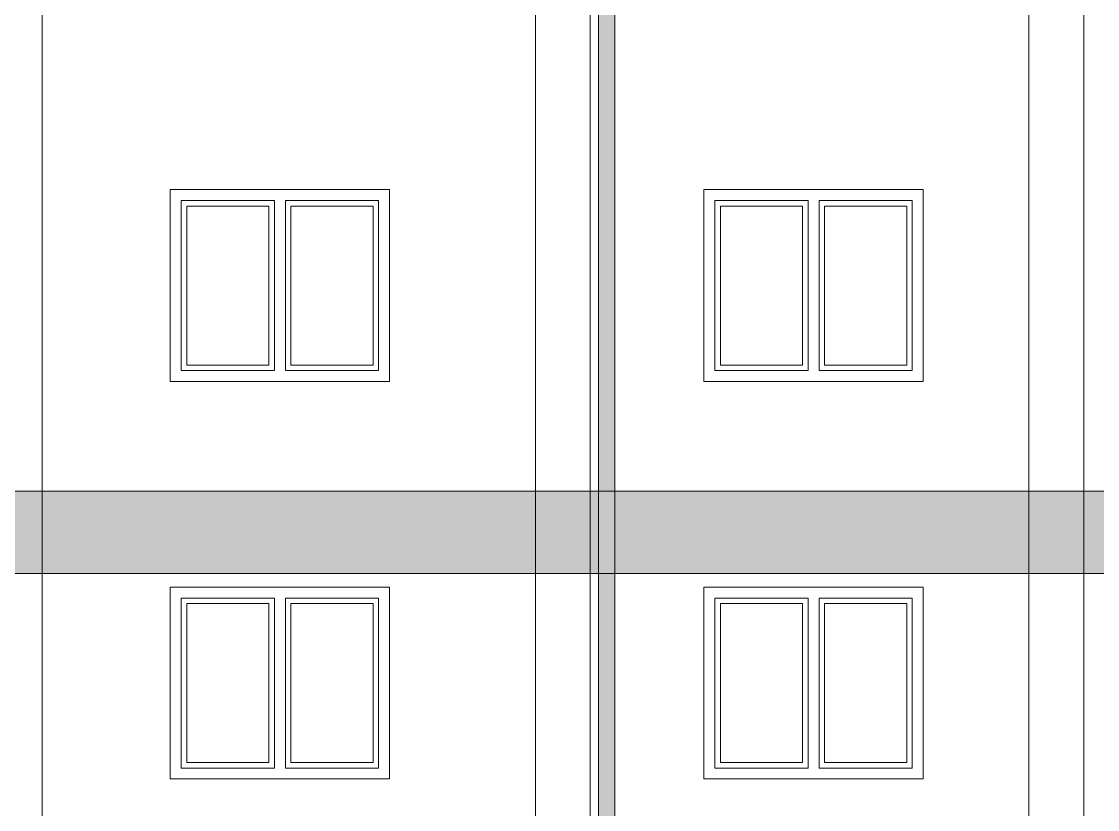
# Model space of a CAD drawing. Header units: feet. Extents: x 2791058 to 2855058, y -67651 to -18651.
# Drawn here: x 2810637 to 2814562, y -50513 to -47638 of the extents above; entities that cross this region are included whole.
import ezdxf

# ---------------------------------------------------------------- set-up
doc = ezdxf.new("R2010")
doc.units = ezdxf.units.FT
doc.header["$MEASUREMENT"] = 0
doc.linetypes.add('Hidden Line', pattern=[195.611112, 141.111112, -54.5])
doc.layers.add('Exterior walls', color=7, linetype='Continuous')
for name, color, linetype, lineweight in [('Exterior walls_Pen_No__1', 7, 'Continuous', 0), ('Exterior walls_Pen_No__80', 3, 'Continuous', 0), ('Lines_Pen_No__20', 1, 'Continuous', 0), ('Shell - Roof_Pen_No__21', 7, 'Continuous', 0)]:
    doc.layers.add(name, color=color, linetype=linetype, lineweight=lineweight)

# ---------------------------------------------------------------- blocks, each defined once
blk = doc.blocks.new('Wall_14', base_point=(2812741.6, -46651.5))
at = {"layer": 'Exterior walls', "linetype": 'Continuous', "lineweight": 0}
blk.add_hatch(color=255, dxfattribs=at).paths.add_polyline_path([(2812741.6, -46651.5), (2812741.6, -54276.9), (2812801.6, -54276.9), (2812801.6, -46651.5)])
at = {"layer": 'Exterior walls_Pen_No__1', "color": 7, "linetype": 'Continuous', "lineweight": 0, "flags": 128}
for points in [[(2812741.6, -46651.5), (2812741.6, -54276.9)], [(2812801.6, -54276.9), (2812801.6, -46651.5)]]:
    blk.add_lwpolyline(points, dxfattribs=at)

msp = doc.modelspace()

# ---------------------------------------------------------------- hatches: boundary and pattern name
at = {"layer": 'Exterior walls_Pen_No__80', "linetype": 'Continuous', "lineweight": 0, "true_color": 0x7fff7f}
msp.add_hatch(color=91, dxfattribs=at).paths.add_polyline_path([(2818311.6, -49351.8), (2802711.6, -49351.8), (2802711.6, -49651.8), (2818311.6, -49651.8)])

# ---------------------------------------------------------------- linework, layer by layer
at = {"layer": 'Exterior walls_Pen_No__1', "color": 7, "linetype": 'Continuous', "lineweight": 0, "flags": 128}
msp.add_lwpolyline([(2818311.6, -49351.8), (2802711.6, -49351.8), (2802711.6, -49651.8), (2818311.6, -49651.8)], close=True, dxfattribs=at)
at = {"layer": 'Lines_Pen_No__20', "color": 1, "linetype": 'Hidden Line', "lineweight": 0}
for p, q in [((2811979.2, -48251.5), (2811179.2, -48251.5)), ((2811179.2, -48321.5), (2811179.2, -48251.5)), ((2811979.2, -48321.5), (2811979.2, -48251.5)), ((2813926, -48251.5), (2813126, -48251.5)), ((2813126, -48321.5), (2813126, -48251.5)), ((2813926, -48321.5), (2813926, -48251.5)), ((2811979.2, -49701.5), (2811179.2, -49701.5)), ((2811179.2, -49771.5), (2811179.2, -49701.5)), ((2811979.2, -49771.5), (2811979.2, -49701.5)), ((2813926, -49701.5), (2813126, -49701.5)), ((2813126, -49771.5), (2813126, -49701.5)), ((2813926, -49771.5), (2813926, -49701.5))]:
    msp.add_line(p, q, dxfattribs=at)
at = {"layer": 'Lines_Pen_No__20', "color": 1, "linetype": 'Continuous', "lineweight": 0}
for p, q in [((2811539.2, -48891.5), (2811539.2, -48311.5)), ((2811559.2, -48911.5), (2811559.2, -48291.5)), ((2811599.2, -48911.5), (2811599.2, -48291.5)), ((2811619.2, -48891.5), (2811619.2, -48311.5)), ((2813486, -48891.5), (2813486, -48311.5)), ((2813506, -48911.5), (2813506, -48291.5)), ((2813546, -48911.5), (2813546, -48291.5)), ((2813566, -48891.5), (2813566, -48311.5)), ((2811539.2, -50341.5), (2811539.2, -49761.5)), ((2811559.2, -50361.5), (2811559.2, -49741.5)), ((2811599.2, -50361.5), (2811599.2, -49741.5)), ((2811619.2, -50341.5), (2811619.2, -49761.5)), ((2813486, -50341.5), (2813486, -49761.5)), ((2813506, -50361.5), (2813506, -49741.5)), ((2813546, -50361.5), (2813546, -49741.5)), ((2813566, -50341.5), (2813566, -49761.5))]:
    msp.add_line(p, q, dxfattribs=at)
for points in [[(2811179.2, -48951.5), (2811979.2, -48951.5), (2811979.2, -48251.5), (2811179.2, -48251.5)], [(2813126, -48951.5), (2813926, -48951.5), (2813926, -48251.5), (2813126, -48251.5)], [(2811179.2, -50401.5), (2811979.2, -50401.5), (2811979.2, -49701.5), (2811179.2, -49701.5)], [(2813126, -50401.5), (2813926, -50401.5), (2813926, -49701.5), (2813126, -49701.5)]]:
    msp.add_lwpolyline(points, close=True, dxfattribs=at)
for points in [[(2811559.2, -48291.5), (2811219.2, -48291.5), (2811219.2, -48911.5), (2811559.2, -48911.5)], [(2811539.2, -48311.5), (2811239.2, -48311.5), (2811239.2, -48891.5), (2811539.2, -48891.5)], [(2811599.2, -48911.5), (2811939.2, -48911.5), (2811939.2, -48291.5), (2811599.2, -48291.5)], [(2811619.2, -48891.5), (2811919.2, -48891.5), (2811919.2, -48311.5), (2811619.2, -48311.5)], [(2813506, -48291.5), (2813166, -48291.5), (2813166, -48911.5), (2813506, -48911.5)], [(2813486, -48311.5), (2813186, -48311.5), (2813186, -48891.5), (2813486, -48891.5)], [(2813546, -48911.5), (2813886, -48911.5), (2813886, -48291.5), (2813546, -48291.5)], [(2813566, -48891.5), (2813866, -48891.5), (2813866, -48311.5), (2813566, -48311.5)], [(2811559.2, -49741.5), (2811219.2, -49741.5), (2811219.2, -50361.5), (2811559.2, -50361.5)], [(2811539.2, -49761.5), (2811239.2, -49761.5), (2811239.2, -50341.5), (2811539.2, -50341.5)], [(2811599.2, -50361.5), (2811939.2, -50361.5), (2811939.2, -49741.5), (2811599.2, -49741.5)], [(2811619.2, -50341.5), (2811919.2, -50341.5), (2811919.2, -49761.5), (2811619.2, -49761.5)], [(2813506, -49741.5), (2813166, -49741.5), (2813166, -50361.5), (2813506, -50361.5)], [(2813486, -49761.5), (2813186, -49761.5), (2813186, -50341.5), (2813486, -50341.5)], [(2813546, -50361.5), (2813886, -50361.5), (2813886, -49741.5), (2813546, -49741.5)], [(2813566, -50341.5), (2813866, -50341.5), (2813866, -49761.5), (2813566, -49761.5)]]:
    msp.add_lwpolyline(points, dxfattribs=at)
at = {"layer": 'Shell - Roof_Pen_No__21', "color": 7, "linetype": 'Continuous', "lineweight": 0}
for p, q in [((2810711.6, -46651.5), (2810711.6, -54312.8)), ((2812511.6, -46651.5), (2812511.6, -53851.5)), ((2812711.6, -46651.5), (2812711.6, -53851.5)), ((2814311.6, -46651.5), (2814311.6, -53276.5)), ((2814511.6, -46651.5), (2814511.6, -53276.5)), ((2811979.2, -48251.5), (2811179.2, -48251.5)), ((2811179.2, -48251.5), (2811179.2, -48951.5)), ((2811979.2, -48951.5), (2811979.2, -48251.5)), ((2813926, -48251.5), (2813126, -48251.5)), ((2813126, -48251.5), (2813126, -48951.5)), ((2813926, -48951.5), (2813926, -48251.5)), ((2811179.2, -48951.5), (2811979.2, -48951.5)), ((2813126, -48951.5), (2813926, -48951.5)), ((2811979.2, -49701.5), (2811179.2, -49701.5)), ((2811179.2, -49701.5), (2811179.2, -50401.5)), ((2811979.2, -50401.5), (2811979.2, -49701.5)), ((2813926, -49701.5), (2813126, -49701.5)), ((2813126, -49701.5), (2813126, -50401.5)), ((2813926, -50401.5), (2813926, -49701.5)), ((2811179.2, -50401.5), (2811979.2, -50401.5)), ((2813126, -50401.5), (2813926, -50401.5))]:
    msp.add_line(p, q, dxfattribs=at)

# ---------------------------------------------------------------- block references
at = {"layer": 'Exterior walls', "color": 7, "lineweight": 0}
msp.add_blockref('Wall_14', (2812741.6, -46651.5), dxfattribs=at)

doc.saveas('drawing.dxf')
